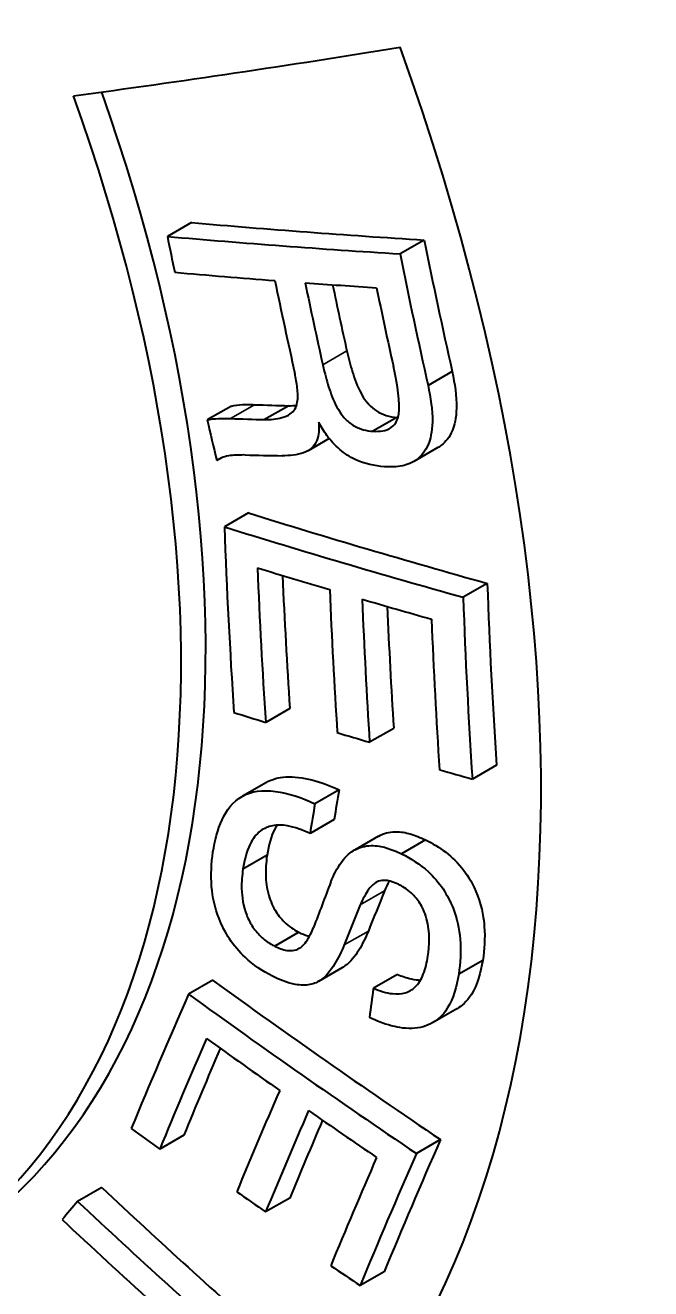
# Model space of a CAD drawing. Header units: millimetres. Extents: x 0 to 3364, y 0 to 2376.
# Drawn here: x 3005.61 to 3008.37, y 2017.32 to 2022.88 of the extents above; entities that cross this region are included whole.
import ezdxf

# ---------------------------------------------------------------- set-up
doc = ezdxf.new("R2010")
doc.units = ezdxf.units.MM
doc.header["$LTSCALE"] = 4
doc.layers.add('가시적인 것(ISO)', color=3, linetype='Continuous', lineweight=40, true_color=0x00ff00)
doc.layers.add('가시적인 좁은 것(ISO)', color=3, linetype='Continuous', lineweight=35, true_color=0x00ff00)

msp = doc.modelspace()

# ---------------------------------------------------------------- linework, layer by layer
at = {"layer": '가시적인 것(ISO)'}
for p, q in [((3006.3445, 2022.0089), (3006.2384, 2021.9478)), ((3007.3682, 2021.9321), (3007.2622, 2021.871)), ((3007.4916, 2021.3536), (3007.3855, 2021.2925)), ((3006.5199, 2021.2011), (3006.4138, 2021.1401)), ((3006.7723, 2021.2027), (3006.6662, 2021.1417)), ((3007.2488, 2021.1516), (3007.1427, 2021.0905)), ((3006.9507, 2021.0585), (3006.8577, 2021.0049)), ((3007.4284, 2021.0184), (3007.3223, 2020.9573)), ((3006.4758, 2020.9728), (3006.4559, 2020.9613)), ((3006.5955, 2020.731), (3006.4895, 2020.6699)), ((3007.6461, 2020.4211), (3007.54, 2020.36)), ((3006.7772, 2019.8705), (3006.6712, 2019.8095)), ((3007.2345, 2019.7831), (3007.1284, 2019.722)), ((3007.6866, 2019.6208), (3007.5806, 2019.5598)), ((3006.6744, 2019.5454), (3006.5683, 2019.4844)), ((3006.9938, 2019.5125), (3006.8877, 2019.4514)), ((3006.9723, 2019.3814), (3006.8663, 2019.3204)), ((3007.1672, 2019.3083), (3007.0611, 2019.2472)), ((3007.3749, 2019.2923), (3007.2688, 2019.2312)), ((3006.677, 2019.2246), (3006.5709, 2019.1635)), ((3006.8173, 2018.8855), (3006.7112, 2018.8244)), ((3007.6265, 2018.7622), (3007.5204, 2018.7011)), ((3007.009, 2018.7303), (3006.9029, 2018.6692)), ((3007.251, 2018.7005), (3007.1449, 2018.6394)), ((3006.4378, 2018.6744), (3006.3317, 2018.6134)), ((3007.5114, 2018.5483), (3007.4053, 2018.4873)), ((3006.3108, 2017.9927), (3006.2047, 2017.9317)), ((3007.4405, 2017.9731), (3007.3345, 2017.912)), ((3005.9494, 2017.7625), (3005.8433, 2017.7014)), ((3006.7769, 2017.7162), (3006.6708, 2017.6551)), ((3007.1927, 2017.3919), (3007.0867, 2017.3308))]:
    msp.add_line(p, q, dxfattribs=at)
for centre, major_axis, ratio, start_param, end_param in [((3009.8287, 2026.868), (3.618, -6.2827), 0.578093, 0, 3.141593), ((3021.8495, 2033.7903), (26.7695, 9.633), 0.241268, 3.986819, 4.051961), ((3002.4733, 2022.6323), (3.8176, -6.6294), 0.578093, 0.01399, 1.270627), ((3002.2706, 2022.5156), (2.9193, -5.0695), 0.578093, 0.01399, 1.26213), ((3002.1622, 2022.4532), (2.9193, -5.0695), 0.578093, 0.01399, 1.270627), ((3021.748, 2034.2529), (-27.6373, -6.0666), 0.391724, 0.896303, 0.940056), ((3021.6419, 2034.1919), (-27.6373, -6.0666), 0.391724, 0.896303, 0.940056), ((3025.8788, 2032.7372), (-6.4474, -26.8744), 0.715815, 5.289271, 5.295579), ((3026.8016, 2032.602), (6.3806, 26.5893), 0.715796, 2.147509, 2.170978), ((3026.6955, 2032.5409), (6.3806, 26.5893), 0.715796, 2.147509, 2.170978), ((3021.6764, 2034.0349), (27.6397, 6.0681), 0.391685, 4.037861, 4.056825), ((3026.2339, 2032.6516), (-6.4211, -26.7568), 0.715793, 5.295559, 5.31207), ((3026.3408, 2032.6243), (6.4216, 26.7175), 0.715676, 2.154131, 2.168694), ((3021.6766, 2034.0338), (27.639, 6.0714), 0.391559, 4.062487, 4.075831), ((3026.4469, 2032.6854), (6.4216, 26.7175), 0.715676, 2.156941, 2.168694), ((3026.5894, 2032.5641), (-6.4021, -26.6268), 0.71565, 5.295714, 5.30979), ((3022.004, 2033.1832), (-27.4189, -6.9744), 0.356125, 0.88765, 0.894195), ((3025.8787, 2032.7369), (-6.4491, -26.874), 0.715794, 5.321792, 5.329047), ((3021.8979, 2033.1221), (-27.4189, -6.9744), 0.356125, 0.88765, 0.894195), ((3021.9592, 2032.9039), (27.3664, 7.1515), 0.34885, 4.027533, 4.034675), ((3021.8309, 2034.1665), (-28.2616, -1.4042), 0.540729, 0.974821, 1.018339), ((3021.7248, 2034.1054), (-28.2616, -1.4042), 0.540729, 0.974821, 1.018339), ((3026.0469, 2031.5452), (-12.5071, -24.6434), 0.611064, 5.448213, 5.483435), ((3026.1614, 2031.4867), (12.4924, 24.6101), 0.611023, 2.312499, 2.341891), ((3021.7316, 2033.9687), (28.2636, 1.4065), 0.540672, 4.122231, 4.135475), ((3026.2675, 2031.5477), (12.4924, 24.6101), 0.611023, 2.316566, 2.341891), ((3026.9974, 2031.1785), (12.3721, 24.3851), 0.611138, 2.306406, 2.341257), ((3026.419, 2031.356), (-12.4532, -24.5343), 0.611036, 5.454049, 5.48132), ((3026.5336, 2031.2979), (12.4353, 24.499), 0.611036, 2.312446, 2.339756), ((3021.7316, 2033.9664), (28.2632, 1.4154), 0.540436, 4.141213, 4.153775), ((3026.8913, 2031.1174), (12.3721, 24.3851), 0.611138, 2.306406, 2.341257), ((3026.6397, 2031.359), (12.4353, 24.499), 0.611036, 2.31646, 2.339756), ((3026.7768, 2031.1752), (-12.3926, -24.4227), 0.611111, 5.453956, 5.482831), ((3021.7656, 2033.2858), (28.2598, 1.4121), 0.540518, 4.116263, 4.122136), ((3021.7624, 2033.3434), (28.2623, 1.386), 0.541211, 4.135895, 4.1418), ((3021.764, 2033.3098), (28.2616, 1.3859), 0.541211, 4.154374, 4.160307), ((3026.4034, 2030.3284), (16.6659, 21.9228), 0.480209, 2.402705, 2.409055), ((3026.2974, 2030.2673), (16.6659, 21.9228), 0.480209, 2.402705, 2.409055), ((3026.1326, 2029.512), (-19.0765, -19.8539), 0.366556, 5.568068, 5.579088), ((3026.3132, 2029.4211), (19.2358, 19.6516), 0.356354, 2.427083, 2.436892), ((3026.2071, 2029.3601), (19.2358, 19.6516), 0.356354, 2.427083, 2.436892), ((3021.9686, 2034.0694), (-26.025, 11.1078), 0.748286, 1.275278, 1.319239), ((3026.581, 2030.0454), (-16.6236, -21.8297), 0.479483, 5.575495, 5.581863), ((3025.7513, 2029.5859), (-19.8634, -19.2138), 0.325406, 5.608853, 5.64396), ((3021.8626, 2034.0083), (-26.025, 11.1078), 0.748286, 1.275278, 1.319239), ((3025.8521, 2029.4823), (19.8375, 19.1914), 0.325486, 2.473407, 2.502392), ((3021.8183, 2033.9046), (26.0267, -11.1095), 0.748293, 4.42242, 4.436627), ((3025.9582, 2029.5434), (19.8375, 19.1914), 0.325486, 2.47959, 2.502392), ((3026.1094, 2029.216), (-19.7725, -19.1269), 0.325438, 5.614965, 5.641571), ((3026.2101, 2029.1119), (19.7456, 19.1008), 0.325438, 2.473358, 2.5), ((3021.8185, 2033.9049), (26.0255, -11.1122), 0.748319, 4.442278, 4.45531), ((3021.6098, 2033.416), (26.0255, -11.1039), 0.748253, 4.416778, 4.422325), ((3026.3161, 2029.173), (19.7456, 19.1008), 0.325438, 2.479506, 2.5), ((3026.6515, 2028.8252), (19.6533, 19.0074), 0.32531, 2.467076, 2.501937), ((3026.5454, 2028.7641), (19.6533, 19.0074), 0.32531, 2.467076, 2.501937), ((3026.4449, 2028.8686), (-19.6814, -19.0365), 0.32537, 5.614913, 5.643508), ((3021.884, 2033.8311), (-21.6164, 18.2651), 0.79873, 1.50713, 1.543742), ((3021.6275, 2033.4575), (26.0266, -11.1044), 0.748253, 4.436522, 4.442096), ((3025.3476, 2028.9113), (-22.1281, -16.5532), 0.166313, 5.653395, 5.659711), ((3021.7779, 2033.77), (-21.6164, 18.2651), 0.79873, 1.50713, 1.545201), ((3021.7101, 2033.6898), (21.6164, -18.2651), 0.79873, 4.648718, 4.68679), ((3021.6142, 2033.4263), (26.0258, -11.1041), 0.748253, 4.455134, 4.460733)]:
    msp.add_ellipse(centre, major_axis=major_axis, ratio=ratio, start_param=start_param, end_param=end_param, dxfattribs=at)
for points, knots in [([(3007.0282, 2021.4444), (3007.0354, 2021.4131), (3007.0431, 2021.3819), (3007.0531, 2021.3504), (3007.0631, 2021.3189), (3007.0743, 2021.2876), (3007.0907, 2021.2575), (3007.0921, 2021.2551), (3007.0934, 2021.2527), (3007.0948, 2021.2503), (3007.1021, 2021.2378), (3007.1103, 2021.2253), (3007.1199, 2021.2141), (3007.1213, 2021.2124), (3007.1227, 2021.2109), (3007.1241, 2021.2093), (3007.1345, 2021.198), (3007.1466, 2021.1878), (3007.1592, 2021.1797), (3007.1729, 2021.171), (3007.1872, 2021.1648), (3007.2017, 2021.1602), (3007.2174, 2021.1553), (3007.2333, 2021.1531), (3007.2488, 2021.1516)], [0, 0, 0, 0, 0.0002093425, 0.0002093425, 0.0002093425, 0.0004196859, 0.0004196859, 0.0004196859, 0.0004365364, 0.0004365364, 0.0004365364, 0.0005246074, 0.0005246074, 0.0005246074, 0.0005372414, 0.0005372414, 0.0005372414, 0.0006295289, 0.0006295289, 0.0006295289, 0.0007301154, 0.0007301154, 0.0007301154, 0.0008393718, 0.0008393718, 0.0008393718, 0.0008393718]), ([(3006.9221, 2021.3834), (3006.9318, 2021.3412), (3006.939, 2021.3143), (3006.9576, 2021.2561), (3006.9688, 2021.2254), (3007.0012, 2021.1662), (3007.0161, 2021.1502), (3007.0318, 2021.1338), (3007.0453, 2021.1229), (3007.0749, 2021.106), (3007.0899, 2021.1006), (3007.1153, 2021.0936), (3007.1291, 2021.0918), (3007.1427, 2021.0905)], [-0.03465174, -0.03465174, -0.03465174, -0.03465174, -0.03184216, -0.03184216, -0.02881843, -0.02881843, -0.02565988, -0.02565988, -0.0178078, -0.0178078, -0.00975243, -0.00975243, 0, 0, 0, 0]), ([(3007.1427, 2021.0905), (3007.1576, 2021.0898), (3007.1724, 2021.0899), (3007.1974, 2021.0941), (3007.2111, 2021.0979), (3007.2358, 2021.1156), (3007.2429, 2021.126), (3007.2526, 2021.146), (3007.2564, 2021.1606), (3007.2612, 2021.2446), (3007.2436, 2021.327), (3007.2333, 2021.3748)], [-0.07365908, -0.07365908, -0.07365908, -0.07365908, -0.06186769, -0.06186769, -0.05238859, -0.05238859, -0.0434354, -0.0434354, -0.03192757, -0.03192757, 0, 0, 0, 0]), ([(3007.4916, 2021.3536), (3007.5027, 2021.2996), (3007.5115, 2021.2448), (3007.5096, 2021.1463), (3007.5009, 2021.1156), (3007.4797, 2021.0619), (3007.4617, 2021.043), (3007.4407, 2021.026), (3007.4346, 2021.0219), (3007.4284, 2021.0183)], [-0.05824867, -0.05824867, -0.05824867, -0.05824867, -0.05161822, -0.05161822, -0.0455056, -0.0455056, -0.03522035, -0.03522035, -0.03118594, -0.03118594, -0.03118594, -0.03118594]), ([(3006.6662, 2021.1417), (3006.6924, 2021.1422), (3006.7186, 2021.1438), (3006.7424, 2021.1504), (3006.7557, 2021.154), (3006.7685, 2021.159), (3006.7794, 2021.1665), (3006.7875, 2021.1721), (3006.7947, 2021.1793), (3006.7998, 2021.1881), (3006.8049, 2021.1969), (3006.8078, 2021.2075), (3006.8098, 2021.2183), (3006.8135, 2021.2378), (3006.8125, 2021.2598), (3006.8102, 2021.2816), (3006.808, 2021.3025), (3006.8041, 2021.3236), (3006.7994, 2021.3448)], [0, 0, 0, 0, 0.258442, 0.258442, 0.258442, 0.40202, 0.40202, 0.40202, 0.509432, 0.509432, 0.509432, 0.617146, 0.617146, 0.617146, 0.812916, 0.812916, 0.812916, 1, 1, 1, 1]), ([(3007.3855, 2021.2925), (3007.3967, 2021.2386), (3007.4054, 2021.1837), (3007.4035, 2021.0852), (3007.3948, 2021.0545), (3007.3736, 2021.0008), (3007.3557, 2020.9819), (3007.3177, 2020.9513), (3007.2922, 2020.9427), (3007.2478, 2020.9333), (3007.2207, 2020.9328), (3007.1935, 2020.934)], [-0.05824902, -0.05824902, -0.05824902, -0.05824902, -0.05161827, -0.05161827, -0.0455055, -0.0455055, -0.03522035, -0.03522035, -0.01967958, -0.01967958, 0, 0, 0, 0]), ([(3006.5199, 2021.2011), (3006.5349, 2021.2048), (3006.5513, 2021.207), (3006.5696, 2021.2076), (3006.5743, 2021.2078), (3006.5789, 2021.2079), (3006.5834, 2021.2079), (3006.5866, 2021.208), (3006.5898, 2021.208), (3006.593, 2021.208), (3006.5939, 2021.2079), (3006.5953, 2021.2079), (3006.5959, 2021.2079), (3006.5993, 2021.2079), (3006.601, 2021.2078), (3006.6084, 2021.2077), (3006.6123, 2021.2076), (3006.617, 2021.2075), (3006.6225, 2021.2074)], [0, 0, 0, 0, 0.496731, 0.496731, 0.496731, 0.625, 0.625, 0.625, 0.71875, 0.71875, 0.71875, 0.745245, 0.745245, 0.745245, 0.914034, 0.914034, 0.914034, 1, 1, 1, 1]), ([(3006.4138, 2021.1401), (3006.4296, 2021.1439), (3006.4464, 2021.1459), (3006.4635, 2021.1465), (3006.4722, 2021.1468), (3006.481, 2021.147), (3006.4898, 2021.1468), (3006.4987, 2021.1467), (3006.5076, 2021.1465), (3006.5164, 2021.1463)], [0, 0, 0, 0, 0.496514, 0.496514, 0.496514, 0.748173, 0.748173, 0.748173, 1, 1, 1, 1]), ([(3006.9043, 2021.1302), (3006.906, 2021.1019), (3006.9051, 2021.0733), (3006.896, 2021.05), (3006.8908, 2021.0367), (3006.8831, 2021.025), (3006.8731, 2021.016), (3006.8631, 2021.007), (3006.8509, 2021.0005), (3006.8379, 2020.9959), (3006.8093, 2020.9857), (3006.7764, 2020.9831), (3006.7436, 2020.9828)], [0, 0, 0, 0, 0.296935, 0.296935, 0.296935, 0.464802, 0.464802, 0.464802, 0.631533, 0.631533, 0.631533, 1, 1, 1, 1]), ([(3007.1935, 2020.934), (3007.1517, 2020.9377), (3007.1076, 2020.9463), (3007.0651, 2020.9663), (3007.0414, 2020.9775), (3007.0182, 2020.9926), (3006.9971, 2021.0105), (3006.976, 2021.0283), (3006.9569, 2021.0496), (3006.9403, 2021.0721), (3006.9266, 2021.0906), (3006.915, 2021.1103), (3006.9043, 2021.1302)], [0, 0, 0, 0, 0.390449, 0.390449, 0.390449, 0.607007, 0.607007, 0.607007, 0.822882, 0.822882, 0.822882, 1, 1, 1, 1]), ([(3006.5805, 2020.986), (3006.5584, 2020.9861), (3006.5363, 2020.9859), (3006.5152, 2020.9833), (3006.5043, 2020.982), (3006.4938, 2020.9797), (3006.484, 2020.9762), (3006.4738, 2020.9726), (3006.4647, 2020.967), (3006.4559, 2020.9613)], [0, 0, 0, 0, 0.487681, 0.487681, 0.487681, 0.738933, 0.738933, 0.738933, 1, 1, 1, 1]), ([(3006.6744, 2019.5454), (3006.6991, 2019.5597), (3006.7279, 2019.5673), (3006.7956, 2019.5715), (3006.8343, 2019.5665), (3006.9132, 2019.5465), (3006.954, 2019.5313), (3006.9938, 2019.5125)], [-0.08107105, -0.08107105, -0.08107105, -0.08107105, -0.05618056, -0.05618056, -0.02825685, -0.02825685, 0, 0, 0, 0]), ([(3006.4389, 2019.2388), (3006.4558, 2019.3383), (3006.4861, 2019.436), (3006.6481, 2019.5313), (3006.7721, 2019.5058), (3006.8877, 2019.4514)], [0, 0, 0, 0, 0.5, 0.5, 1, 1, 1, 1]), ([(3006.8663, 2019.3204), (3006.833, 2019.3356), (3006.7989, 2019.3484), (3006.7663, 2019.3541), (3006.7436, 2019.358), (3006.7214, 2019.3584), (3006.7014, 2019.3548), (3006.6814, 2019.3512), (3006.6635, 2019.343), (3006.6486, 2019.3318), (3006.6288, 2019.3169), (3006.6138, 2019.2961), (3006.6024, 2019.2733), (3006.5862, 2019.2405), (3006.5775, 2019.2022), (3006.5709, 2019.1635)], [0, 0, 0, 0, 0.213982, 0.213982, 0.213982, 0.36271, 0.36271, 0.36271, 0.512333, 0.512333, 0.512333, 0.712685, 0.712685, 0.712685, 1, 1, 1, 1]), ([(3006.7216, 2019.3571), (3006.7185, 2019.3525), (3006.7154, 2019.3474), (3006.694, 2019.3081), (3006.6845, 2019.2689), (3006.677, 2019.2246)], [-0.04205566, -0.04205566, -0.04205566, -0.04205566, -0.03614708, -0.03614708, 0, 0, 0, 0]), ([(3007.1672, 2019.3083), (3007.1677, 2019.3086), (3007.1682, 2019.3088), (3007.1897, 2019.3209), (3007.2135, 2019.3276), (3007.2659, 2019.3286), (3007.2883, 2019.324), (3007.3295, 2019.3121), (3007.3524, 2019.3027), (3007.3749, 2019.2923)], [-0.04377194, -0.04377194, -0.04377194, -0.04377194, -0.04343181, -0.04343181, -0.02889531, -0.02889531, -0.0158205, -0.0158205, 0, 0, 0, 0]), ([(3007.3749, 2019.2923), (3007.4049, 2019.277), (3007.4351, 2019.2591), (3007.4906, 2019.2168), (3007.5174, 2019.1915), (3007.5615, 2019.1331), (3007.5847, 2019.0975), (3007.6246, 2018.9908), (3007.6307, 2018.9409), (3007.6371, 2018.8596), (3007.6329, 2018.81), (3007.6265, 2018.7622)], [-0.1352767, -0.1352767, -0.1352767, -0.1352767, -0.1070308, -0.1070308, -0.0790671, -0.0790671, -0.0598926, -0.0598926, -0.0383997, -0.0383997, 0, 0, 0, 0]), ([(3006.7007, 2018.6922), (3006.659, 2018.7146), (3006.6165, 2018.7414), (3006.5802, 2018.7755), (3006.5544, 2018.7998), (3006.5308, 2018.8276), (3006.5118, 2018.8565), (3006.4929, 2018.8853), (3006.4774, 2018.9157), (3006.4656, 2018.9458), (3006.4471, 2018.9931), (3006.4373, 2019.0407), (3006.4333, 2019.0859), (3006.4285, 2019.1391), (3006.4325, 2019.1897), (3006.4389, 2019.2388)], [0, 0, 0, 0, 0.208448, 0.208448, 0.208448, 0.355174, 0.355174, 0.355174, 0.500497, 0.500497, 0.500497, 0.73003, 0.73003, 0.73003, 1, 1, 1, 1]), ([(3006.9576, 2019.1071), (3006.9706, 2019.1378), (3006.9851, 2019.168), (3007.0245, 2019.2219), (3007.0448, 2019.238), (3007.0835, 2019.2598), (3007.1073, 2019.2665), (3007.1598, 2019.2675), (3007.1822, 2019.2629), (3007.2234, 2019.251), (3007.2463, 2019.2417), (3007.2688, 2019.2312)], [-0.0668895, -0.0668895, -0.0668895, -0.0668895, -0.05546221, -0.05546221, -0.04331443, -0.04331443, -0.02886897, -0.02886897, -0.01583644, -0.01583644, 0, 0, 0, 0]), ([(3006.677, 2019.2246), (3006.672, 2019.1878), (3006.6704, 2019.1649), (3006.672, 2019.1097), (3006.6757, 2019.0787), (3006.6924, 2019.022), (3006.7032, 2018.9971), (3006.7282, 2018.9579), (3006.7427, 2018.94), (3006.782, 2018.9044), (3006.804, 2018.8925), (3006.8173, 2018.8855)], [-0.04692279, -0.04692279, -0.04692279, -0.04692279, -0.03703701, -0.03703701, -0.02579267, -0.02579267, -0.01663423, -0.01663423, -0.00947818, -0.00947818, 0, 0, 0, 0]), ([(3007.2688, 2019.2312), (3007.3095, 2019.2105), (3007.3506, 2019.185), (3007.3859, 2019.1526), (3007.4107, 2019.1299), (3007.4331, 2019.1036), (3007.4513, 2019.0763), (3007.4695, 2019.049), (3007.4843, 2019.0202), (3007.4954, 2018.9916), (3007.5132, 2018.9459), (3007.5226, 2018.8997), (3007.5265, 2018.8559), (3007.5313, 2018.8019), (3007.527, 2018.7506), (3007.5204, 2018.7011)], [0, 0, 0, 0, 0.205675, 0.205675, 0.205675, 0.348861, 0.348861, 0.348861, 0.490832, 0.490832, 0.490832, 0.719149, 0.719149, 0.719149, 1, 1, 1, 1]), ([(3006.5709, 2019.1635), (3006.5672, 2019.1358), (3006.5643, 2019.1076), (3006.5651, 2019.0781), (3006.5661, 2019.0409), (3006.5719, 2019.0008), (3006.5875, 2018.961), (3006.5944, 2018.9433), (3006.6033, 2018.9255), (3006.6146, 2018.9087), (3006.6261, 2018.8918), (3006.6401, 2018.8755), (3006.6556, 2018.8618), (3006.6698, 2018.8492), (3006.6854, 2018.8385), (3006.7013, 2018.8297), (3006.7046, 2018.8279), (3006.7079, 2018.8261), (3006.7112, 2018.8244)], [0, 0, 0, 0, 0.24964, 0.24964, 0.24964, 0.567627, 0.567627, 0.567627, 0.70644, 0.70644, 0.70644, 0.846562, 0.846562, 0.846562, 0.973764, 0.973764, 0.973764, 1, 1, 1, 1]), ([(3007.2548, 2019.0967), (3007.2388, 2019.1038), (3007.2222, 2019.1106), (3007.2065, 2019.113), (3007.1954, 2019.1147), (3007.1846, 2019.1143), (3007.175, 2019.1122), (3007.1654, 2019.11), (3007.1568, 2019.1058), (3007.1495, 2019.1004), (3007.1301, 2019.0861), (3007.1167, 2019.0651), (3007.1051, 2019.0436), (3007.0986, 2019.0317), (3007.0929, 2019.0192), (3007.0874, 2019.0065)], [0, 0, 0, 0, 0.188195, 0.188195, 0.188195, 0.32074, 0.32074, 0.32074, 0.452846, 0.452846, 0.452846, 0.805042, 0.805042, 0.805042, 1, 1, 1, 1]), ([(3007.3848, 2018.7802), (3007.3912, 2018.8274), (3007.3957, 2018.8855), (3007.3708, 2018.9763), (3007.3595, 2018.9978), (3007.3401, 2019.0289), (3007.3271, 2019.0446), (3007.2909, 2019.0776), (3007.2722, 2019.0878), (3007.2548, 2019.0967)], [-0.04315913, -0.04315913, -0.04315913, -0.04315913, -0.02890902, -0.02890902, -0.02156326, -0.02156326, -0.01231879, -0.01231879, 0, 0, 0, 0]), ([(3006.7112, 2018.8244), (3006.7286, 2018.8161), (3006.7465, 2018.8089), (3006.7635, 2018.8062), (3006.7756, 2018.8042), (3006.7872, 2018.8045), (3006.7976, 2018.8068), (3006.808, 2018.8091), (3006.8173, 2018.8135), (3006.8251, 2018.8194), (3006.8441, 2018.8339), (3006.8576, 2018.8548), (3006.8686, 2018.8769), (3006.8732, 2018.8863), (3006.8773, 2018.8962), (3006.8814, 2018.9061)], [0, 0, 0, 0, 0.204759, 0.204759, 0.204759, 0.349575, 0.349575, 0.349575, 0.493777, 0.493777, 0.493777, 0.849303, 0.849303, 0.849303, 1, 1, 1, 1]), ([(3006.8173, 2018.8855), (3006.8303, 2018.8792), (3006.8436, 2018.8737), (3006.8587, 2018.8695), (3006.8613, 2018.8689), (3006.8641, 2018.8683)], [-0.038121135, -0.038121135, -0.038121135, -0.038121135, -0.03236372, -0.03236372, -0.031419365, -0.031419365, -0.031419365, -0.031419365]), ([(3007.1227, 2018.891), (3007.1101, 2018.8615), (3007.0967, 2018.8329), (3007.0805, 2018.8064), (3007.0643, 2018.7799), (3007.045, 2018.7554), (3007.0198, 2018.7373), (3007.0187, 2018.7365), (3007.0176, 2018.7358), (3007.0165, 2018.735), (3007.0141, 2018.7333), (3007.0116, 2018.7318), (3007.009, 2018.7303)], [0, 0, 0, 0, 0.0002737737, 0.0002737737, 0.0002737737, 0.0005479789, 0.0005479789, 0.0005479789, 0.0005598026, 0.0005598026, 0.0005598026, 0.0005859162, 0.0005859162, 0.0005859162, 0.0005859162]), ([(3007.0166, 2018.8299), (3007.0041, 2018.8005), (3006.9906, 2018.7717), (3006.9744, 2018.7453), (3006.9576, 2018.7177), (3006.937, 2018.692), (3006.9105, 2018.6739), (3006.8957, 2018.6638), (3006.8779, 2018.6567), (3006.8581, 2018.6541), (3006.8383, 2018.6515), (3006.8165, 2018.6529), (3006.7943, 2018.6575), (3006.7637, 2018.6639), (3006.7317, 2018.6771), (3006.7007, 2018.6922)], [0, 0, 0, 0, 0.248117, 0.248117, 0.248117, 0.508771, 0.508771, 0.508771, 0.654238, 0.654238, 0.654238, 0.799445, 0.799445, 0.799445, 1, 1, 1, 1]), ([(3007.1449, 2018.6394), (3007.1731, 2018.6281), (3007.2021, 2018.6183), (3007.2292, 2018.6156), (3007.2487, 2018.6137), (3007.268, 2018.6143), (3007.2846, 2018.6191), (3007.3013, 2018.6239), (3007.3158, 2018.6325), (3007.3277, 2018.6435), (3007.3443, 2018.6588), (3007.356, 2018.6793), (3007.3646, 2018.7013), (3007.3743, 2018.7258), (3007.38, 2018.7528), (3007.3848, 2018.7802)], [0, 0, 0, 0, 0.219028, 0.219028, 0.219028, 0.376212, 0.376212, 0.376212, 0.533707, 0.533707, 0.533707, 0.754811, 0.754811, 0.754811, 1, 1, 1, 1]), ([(3007.6265, 2018.7622), (3007.617, 2018.7079), (3007.6031, 2018.6549), (3007.5554, 2018.5788), (3007.5326, 2018.5609), (3007.5125, 2018.549), (3007.5119, 2018.5486), (3007.5114, 2018.5483)], [-0.06756649, -0.06756649, -0.06756649, -0.06756649, -0.05606471, -0.05606471, -0.04711688, -0.04711688, -0.04687252, -0.04687252, -0.04687252, -0.04687252]), ([(3007.5204, 2018.7011), (3007.511, 2018.6468), (3007.497, 2018.5938), (3007.4494, 2018.5177), (3007.4265, 2018.4998), (3007.3811, 2018.4729), (3007.3492, 2018.4637), (3007.277, 2018.4611), (3007.2412, 2018.4695), (3007.191, 2018.4831), (3007.1588, 2018.4962), (3007.1271, 2018.5107)], [-0.06755985, -0.06755985, -0.06755985, -0.06755985, -0.05606052, -0.05606052, -0.04711436, -0.04711436, -0.03529811, -0.03529811, -0.02227652, -0.02227652, 0, 0, 0, 0]), ([(3007.251, 2018.7005), (3007.2708, 2018.6926), (3007.2909, 2018.6854), (3007.3275, 2018.677), (3007.3414, 2018.6757), (3007.3527, 2018.6756)], [-0.16742357, -0.16742357, -0.16742357, -0.16742357, -0.13447681, -0.13447681, -0.10599371, -0.10599371, -0.10599371, -0.10599371])]:
    msp.add_open_spline(points, degree=3, knots=knots, dxfattribs=at)
for points in [[(3006.7723, 2021.2027), (3006.7838, 2021.203), (3006.7953, 2021.2034), (3006.8066, 2021.2044)], [(3007.2488, 2021.1516), (3007.2503, 2021.1515), (3007.2517, 2021.1514), (3007.2531, 2021.1514)], [(3007.2147, 2019.1115), (3007.2066, 2019.0972), (3007.1997, 2019.082), (3007.1935, 2019.0676)]]:
    msp.add_open_spline(points, degree=3, dxfattribs=at)
at = {"layer": '가시적인 좁은 것(ISO)'}
for p, q in [((3007.0282, 2021.4444), (3006.9221, 2021.3834)), ((3006.6225, 2021.2074), (3006.5164, 2021.1463)), ((3007.1935, 2019.0676), (3007.0874, 2019.0065)), ((3007.1227, 2018.891), (3007.0166, 2018.8299))]:
    msp.add_line(p, q, dxfattribs=at)
msp.add_ellipse((3006.3285, 2024.8524), major_axis=(-3.618, 6.2827), ratio=0.578093, start_param=3.622711, end_param=5.861333, dxfattribs=at)

doc.saveas('drawing.dxf')
